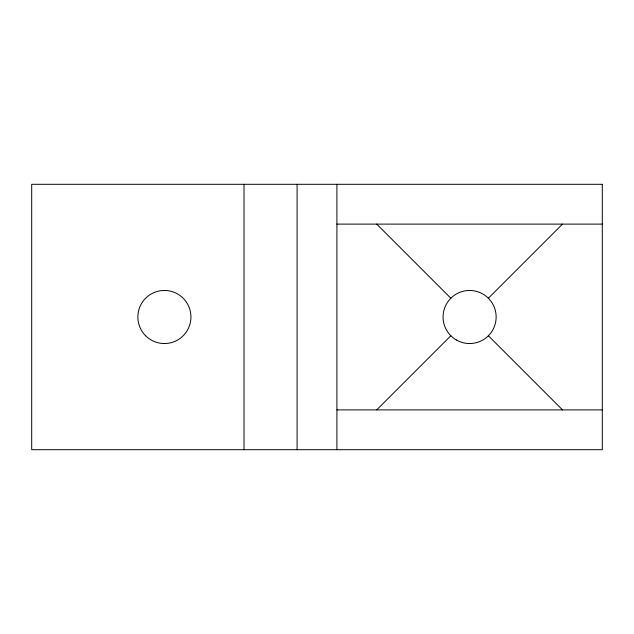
<?xml version="1.0" encoding="UTF-8"?>
<svg xmlns="http://www.w3.org/2000/svg" width="634" height="634" viewBox="0 0 634 634"><rect width="100%" height="100%" fill="white"/><g stroke="black" fill="none" stroke-linecap="round" stroke-linejoin="round"><path stroke-width="0.95" d="M376.715 409.889L450.837 335.766M488.37 298.234L562.493 224.111M336.908 224.111L602.3 224.111M336.908 409.889L602.3 409.889M376.715 224.111L450.837 298.234M488.37 335.766L562.493 409.889M336.908 184.304L336.908 449.696M297.092 184.304L297.092 449.696M244.019 184.304L244.019 449.696M602.3 184.304L31.7 184.304L31.7 449.696L602.3 449.696L602.3 184.304M456.329 339.983A26.541 26.541 0 0 0 496.145 317A26.541 26.541 0 0 0 456.329 294.017A26.541 26.541 0 0 0 456.329 339.983M145.63 335.766A26.541 26.541 0 0 0 190.034 323.871A26.541 26.541 0 0 0 157.525 291.363A26.541 26.541 0 0 0 145.63 335.766"/></g></svg>
